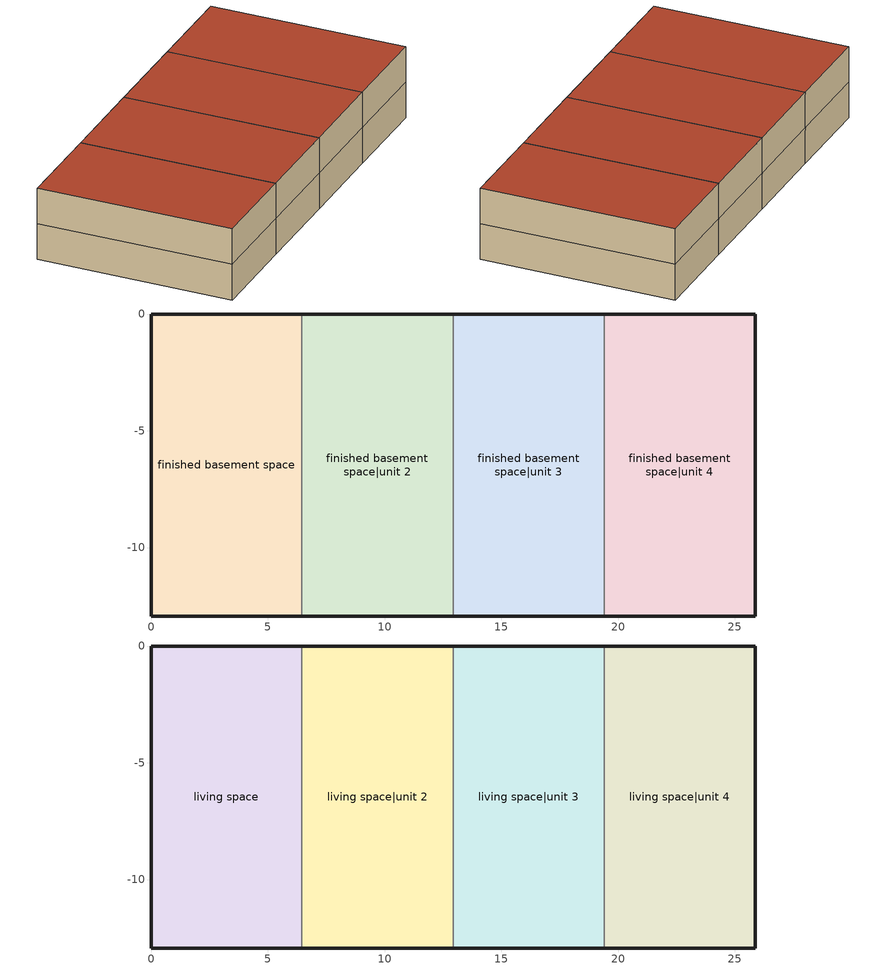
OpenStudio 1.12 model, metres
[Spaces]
finished basement space
 floor ground: 0,-12.93 0,0 6.47,0 6.47,-12.93 z-2.44
 wall ground: 6.47,0 0,0 0,-12.93 6.47,-12.93 z-2.44:0
 wall to finished basement space|unit 2: 6.47,-12.93 6.47,0 z-2.44:0
finished basement space|unit 2
 floor ground: 6.47,-12.93 6.47,0 12.93,0 12.93,-12.93 z-2.44
 wall ground: 12.93,0 6.47,0 / 6.47,-12.93 12.93,-12.93 z-2.44:0
 wall to finished basement space|unit 3: 12.93,-12.93 12.93,0 z-2.44:0
finished basement space|unit 3
 floor ground: 12.93,-12.93 12.93,0 19.4,0 19.4,-12.93 z-2.44
 wall ground: 19.4,0 12.93,0 / 12.93,-12.93 19.4,-12.93 z-2.44:0
 wall to finished basement space|unit 4: 19.4,-12.93 19.4,0 z-2.44:0
finished basement space|unit 4
 floor ground: 19.4,-12.93 19.4,0 25.86,0 25.86,-12.93 z-2.44
 wall ground: 19.4,-12.93 25.86,-12.93 25.86,0 19.4,0 z-2.44:0
living space
 floor to finished basement space: 0,-12.93 0,0 6.47,0 6.47,-12.93 z0
 wall outside: 6.47,0 0,0 0,-12.93 6.47,-12.93 z0:2.44
 wall to living space|unit 2: 6.47,-12.93 6.47,0 z0:2.44
 roof outside: 6.47,-12.93 6.47,0 0,0 0,-12.93 z2.44
living space|unit 2
 floor to finished basement space|unit 2: 6.47,-12.93 6.47,0 12.93,0 12.93,-12.93 z0
 wall outside: 6.47,-12.93 12.93,-12.93 / 12.93,0 6.47,0 z0:2.44
 wall to living space|unit 3: 12.93,-12.93 12.93,0 z0:2.44
 roof outside: 12.93,-12.93 12.93,0 6.47,0 6.47,-12.93 z2.44
living space|unit 3
 floor to finished basement space|unit 3: 12.93,-12.93 12.93,0 19.4,0 19.4,-12.93 z0
 wall outside: 12.93,-12.93 19.4,-12.93 / 19.4,0 12.93,0 z0:2.44
 wall to living space|unit 4: 19.4,-12.93 19.4,0 z0:2.44
 roof outside: 19.4,-12.93 19.4,0 12.93,0 12.93,-12.93 z2.44
living space|unit 4
 floor to finished basement space|unit 4: 19.4,-12.93 19.4,0 25.86,0 25.86,-12.93 z0
 wall outside: 19.4,-12.93 25.86,-12.93 25.86,0 19.4,0 z0:2.44
 roof outside: 25.86,-12.93 25.86,0 19.4,0 19.4,-12.93 z2.44
[Building]
Building: Standards Number of Living Units=4
[ThermalZone] Use Ideal Air Loads=No
living zone; living zone|unit 2; living zone|unit 3; living zone|unit 4; finished basement zone; finished basement zone|unit 2; finished basement zone|unit 3; finished basement zone|unit 4
[Sizing:Zone] Zone Cooling Design Supply Air Temperature Input Method=SupplyAirTemperature; Zone Cooling Design Supply Air Temperature {C}=14; Zone Cooling Design Supply Air Temperature Difference {deltaC}=11.11; Zone Heating Design Supply Air Temperature Input Method=SupplyAirTemperature; Zone Heating Design Supply Air Temperature {C}=40; Zone Heating Design Supply Air Temperature Difference {deltaC}=11.11; Zone Cooling Design Supply Air Humidity Ratio {kg-H2O/kg-air}=0.0085; Zone Heating Design Supply Air Humidity Ratio {kg-H2O/kg-air}=0.008; Cooling Design Air Flow Method=DesignDay; Heating Design Air Flow Method=DesignDay; Account for Dedicated Outdoor Air System=No; Dedicated Outdoor Air System Control Strategy=NeutralSupplyAir; Dedicated Outdoor Air Low Setpoint Temperature for Design {C}=autosize; Dedicated Outdoor Air High Setpoint Temperature for Design {C}=autosize
living zone; living zone|unit 2; living zone|unit 3; living zone|unit 4; finished basement zone; finished basement zone|unit 2; finished basement zone|unit 3; finished basement zone|unit 4
[Space]
Name | Thermal Zone
living space | living zone
living space|unit 2 | living zone|unit 2
living space|unit 3 | living zone|unit 3
living space|unit 4 | living zone|unit 4
finished basement space | finished basement zone
finished basement space|unit 2 | finished basement zone|unit 2
finished basement space|unit 3 | finished basement zone|unit 3
finished basement space|unit 4 | finished basement zone|unit 4
[ElectricEquipment]
Name | Electric Equipment Definition | Schedule
unit=1|bed=nil|bath=nil|space=living space|space=finished basement space | unit=1|bed=nil|bath=nil|space={b9d796b3-cf1c-4003-8cbe-d77bed9d1370}|space={bdd34bd1-4af7-4899-867b-929b3fc6e56f} | empty_schedule
unit=2|bed=nil|bath=nil|space=living space|unit 2|space=finished basement space|unit 2 | unit=2|bed=nil|bath=nil|space={51fdd315-e581-4076-be12-b74d9596785d}|space={5a07add2-1570-47dd-b42f-6b178ec28891} | empty_schedule 1
unit=3|bed=nil|bath=nil|space=living space|unit 3|space=finished basement space|unit 3 | unit=3|bed=nil|bath=nil|space={32480e30-bf62-465e-a77a-bf9446376a08}|space={bfa34df5-731c-4f73-a885-bc7586d9f42f} | empty_schedule 2
unit=4|bed=nil|bath=nil|space=living space|unit 4|space=finished basement space|unit 4 | unit=4|bed=nil|bath=nil|space={5e2a125d-1815-4322-a45a-ad5369625a37}|space={23bc9441-80c1-4d39-8290-413da50bd83d} | empty_schedule 3
[Schedule:Ruleset]
Name | Default Day Schedule
empty_schedule | Schedule Day 1
empty_schedule 1 | Schedule Day 2
empty_schedule 2 | Schedule Day 3
empty_schedule 3 | Schedule Day 4
[Schedule:Day]
Schedule Day 1; Schedule Day 2; Schedule Day 3; Schedule Day 4: 24, 0, 0
